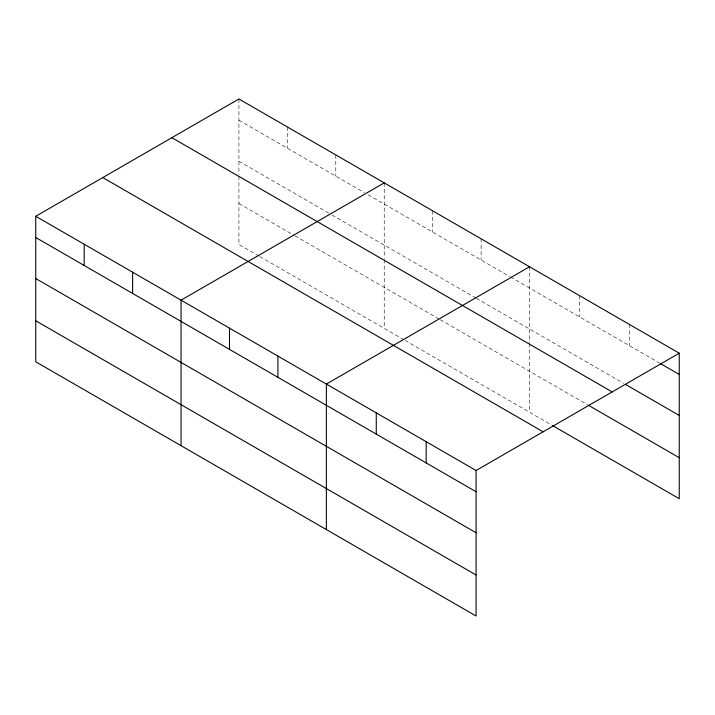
<?xml version="1.0" encoding="UTF-8"?>
<svg xmlns="http://www.w3.org/2000/svg" width="715" height="715" viewBox="0 0 715 715"><rect width="100%" height="100%" fill="white"/><g stroke="black" fill="none" stroke-linecap="round" stroke-linejoin="round"><path stroke-width="0.54" stroke-dasharray="3.58 2.68" d="M238.917 120.218L364.284 192.594M368.082 194.784L509.589 276.491M510.546 277.036L659.096 362.8M238.917 161.233L331.045 214.42M331.992 214.965L475.404 297.762M476.351 298.307L623.587 383.312M238.917 203.48L294.008 235.289M294.955 235.834L439.314 319.176M440.261 319.73L587.122 404.511M258.866 256.006L238.917 244.494L238.917 175.684M259.813 256.56L404.172 339.902M405.119 340.447L551.614 425.023M629.343 324.395L629.343 345.631M579.445 295.581L579.445 316.817M529.538 266.767L529.538 342.36M529.538 343.468L529.538 412.278M481.106 238.81L481.106 260.037M432.664 210.845L432.664 232.071M384.232 182.879L384.232 258.464M384.232 259.581L384.232 328.391M335.791 154.914L335.791 176.149M287.358 126.948L287.358 148.184M238.917 98.983L238.917 174.576"/><path stroke-width="1.07" d="M35.75 216.279L476.083 470.506L476.083 616.017L35.75 361.79L35.75 216.279L238.917 98.983L679.25 353.21L679.25 498.721L552.57 425.577M384.232 182.879L181.056 300.175L181.056 445.686M529.538 266.767L326.371 384.071L326.371 529.583M476.083 470.506L679.25 353.21M660.052 363.354L679.25 374.437M625.509 384.42L679.25 415.451M171.877 137.691L612.201 391.918M588.079 405.065L679.25 457.707M102.799 177.57L543.123 431.797M35.75 237.514L476.083 491.741M35.75 278.528L476.083 532.747M35.75 320.785L476.083 575.003M426.176 441.691L426.176 462.927M376.269 412.877L376.269 434.112M277.929 356.106L277.929 377.341M229.497 328.14L229.497 349.376M132.624 272.209L132.624 293.445M84.182 244.244L84.182 265.48"/></g></svg>
